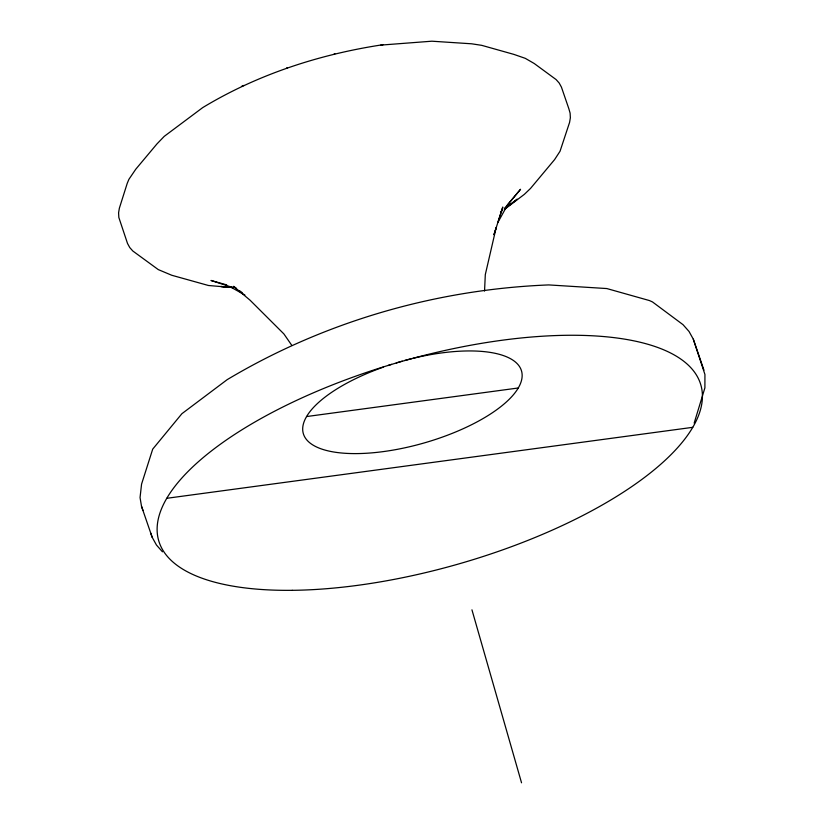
<?xml version="1.0" encoding="UTF-8"?>
<svg xmlns="http://www.w3.org/2000/svg" width="824" height="824" viewBox="0 0 824 824"><rect width="100%" height="100%" fill="white"/><g stroke="black" fill="none" stroke-linecap="round" stroke-linejoin="round"><path stroke-width="1.24" d="M484.543 291.057L485.305 274.619L496.161 227.671L493.947 234.675M694.158 423.134L704.901 387.847L704.932 374.487L693.303 339.179L689.019 331.444L683.003 324.656L652.495 301.945L649.425 300.554L606.814 288.554L548.753 284.919C435.989 289.368 324.172 321.679 227.228 379.617L181.908 413.689L152.708 449.132L141.573 484.11L140.049 497.572L141.512 506.286L152.172 537.279L156.457 545.024L162.462 551.812M494.06 234.428L502.784 207.04L497.943 222.346L507.636 204.723L520.552 189.273L504.412 208.575M500.467 211.943L502.465 210.429M504.226 209.09L517.276 199.181L504.453 208.915M504.937 209.08L524.352 194.351L530.522 188.428L554.614 159.578L560.032 151.266L569.58 122.405L570.363 117.791L570.105 113.115L568.797 108.583L561.432 87.128L559.187 83.028L556.097 79.557L534.199 63.489L525.279 58.339L513.929 54.405L481.71 45.341L471.616 43.796L431.879 41.2L380.781 45.104M383.119 44.681C319.753 54.24 257.685 74.315 202.714 107.604L164.264 136.341L156.951 143.922L135.775 169.208L128.915 179.313L127.226 183.35L119.367 208.184L118.584 212.798L118.841 217.474L127.514 243.461L129.749 247.55L132.839 251.021L158.27 269.592L171.742 275.257L208.472 285.495L232.893 287.566M241.494 86.386L243.925 85.418M286.577 68.042L287.483 67.681M334.163 53.941L334.884 53.818M306.569 416.553L518.275 387.991M166.808 498.293L692.768 427.326M228.382 286.968L220.863 286.484L232.832 287.535M230.895 287.133L233.398 287.298M226.713 284.888L210.965 280.459L229.783 286.556L244.913 295.023M236.467 288.452L233.573 286.33L250.022 300.163L283.899 333.936L291.778 345.338M239.362 290.573L242.256 292.695M703.964 370.172L693.303 339.179M141.512 506.286L142.974 510.478M150.72 533.107L152.172 537.279M471.946 609.832L521.541 782.8M412.989 358.337A113.516 42.343 -16 0 1 511.817 396.571A113.516 42.343 -16 0 1 328.519 450.975A113.516 42.343 -16 0 1 383.376 367.123M388.032 365.516A113.516 42.343 -16 0 1 391.544 364.373M396.272 362.89A113.516 42.343 -16 0 1 402.246 361.139M404.646 360.479A113.516 42.343 -16 0 1 411.804 358.625M292.252 590.324A282.014 105.184 -16 0 0 702.419 396.828A282.014 105.184 -16 0 0 294.683 401.267A282.014 105.184 -16 0 0 292.252 590.324"/></g></svg>
